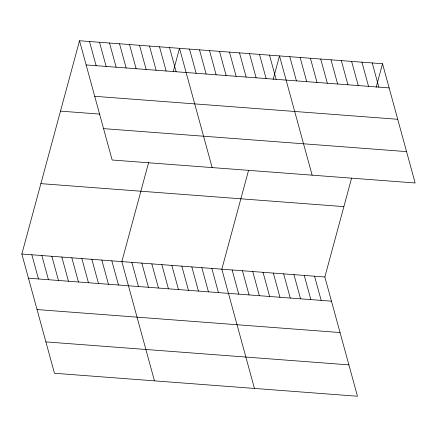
<?xml version="1.0" encoding="UTF-8"?>
<svg xmlns="http://www.w3.org/2000/svg" width="437" height="437" viewBox="0 0 437 437"><rect width="100%" height="100%" fill="white"/><g stroke="black" fill="none" stroke-linecap="round" stroke-linejoin="round"><path stroke-width="0.66" d="M351.594 178.11L324.849 276.992L357.477 396.25L54.472 373.269L21.85 254.017L79.523 40.75L382.528 63.731L415.15 182.983L112.151 160.008L79.523 40.75M148.749 162.094L121.841 261.599L154.463 380.851M173.172 71.794L179.514 48.332L212.142 167.59M248.571 170.299L221.832 269.181L254.454 388.433M273.163 79.376L279.505 55.92L312.127 175.171M376.181 87.187L382.528 63.731M86.138 64.927L389.138 87.908M94.72 96.304L397.725 119.285M60.492 111.129L99.822 114.112M103.564 128.631L406.568 151.606M40.881 183.638L343.886 206.619M21.85 254.017L324.849 276.992M28.465 278.194L331.464 301.169M37.047 309.565L340.052 332.546M45.89 341.892L348.89 364.873M372.226 62.95L378.835 87.127M361.923 62.169L368.538 86.346M351.621 61.388L358.236 85.565M341.319 60.606L347.934 84.783M331.017 59.825L337.632 84.002M320.714 59.044L327.329 83.221M310.412 58.263L317.027 82.44M300.11 57.482L306.725 81.659M289.807 56.701L296.423 80.878M269.509 55.16L276.118 79.337M259.507 54.401L266.122 78.578M314.547 276.211L321.162 300.388M249.511 53.642L256.12 77.819M304.245 275.43L310.86 299.607M239.509 52.882L246.124 77.059M293.948 274.649L300.558 298.826M229.512 52.129L236.122 76.3M283.646 273.868L290.255 298.045M219.511 51.369L226.126 75.546M273.344 273.087L279.953 297.264M209.514 50.61L216.124 74.787M263.041 272.306L269.651 296.483M199.512 49.851L206.127 74.028M252.739 271.524L259.349 295.702M189.516 49.091L196.126 73.269M242.437 270.743L249.052 294.92M232.134 269.962L238.749 294.139M169.518 47.578L176.127 71.755M159.516 46.819L166.131 70.996M211.83 268.422L218.445 292.599M149.52 46.06L156.129 70.237M201.834 267.668L208.449 291.84M139.518 45.301L146.133 69.478M191.832 266.909L198.447 291.086M129.521 44.541L136.131 68.718M181.836 266.149L188.451 290.326M119.52 43.787L126.135 67.959M171.834 265.39L178.449 289.567M109.523 43.028L116.133 67.205M161.837 264.631L168.453 288.808M99.521 42.269L106.136 66.446M151.836 263.872L158.451 288.049M89.525 41.51L96.14 65.687M141.839 263.118L148.454 287.295M131.837 262.358L138.453 286.535M111.839 260.84L118.454 285.017M101.843 260.081L108.458 284.258M91.841 259.327L98.456 283.498M81.845 258.567L88.46 282.744M71.843 257.808L78.458 281.985M61.846 257.049L68.462 281.226M51.845 256.29L58.46 280.467M41.848 255.53L48.463 279.707M31.846 254.776L38.461 278.953"/></g></svg>
